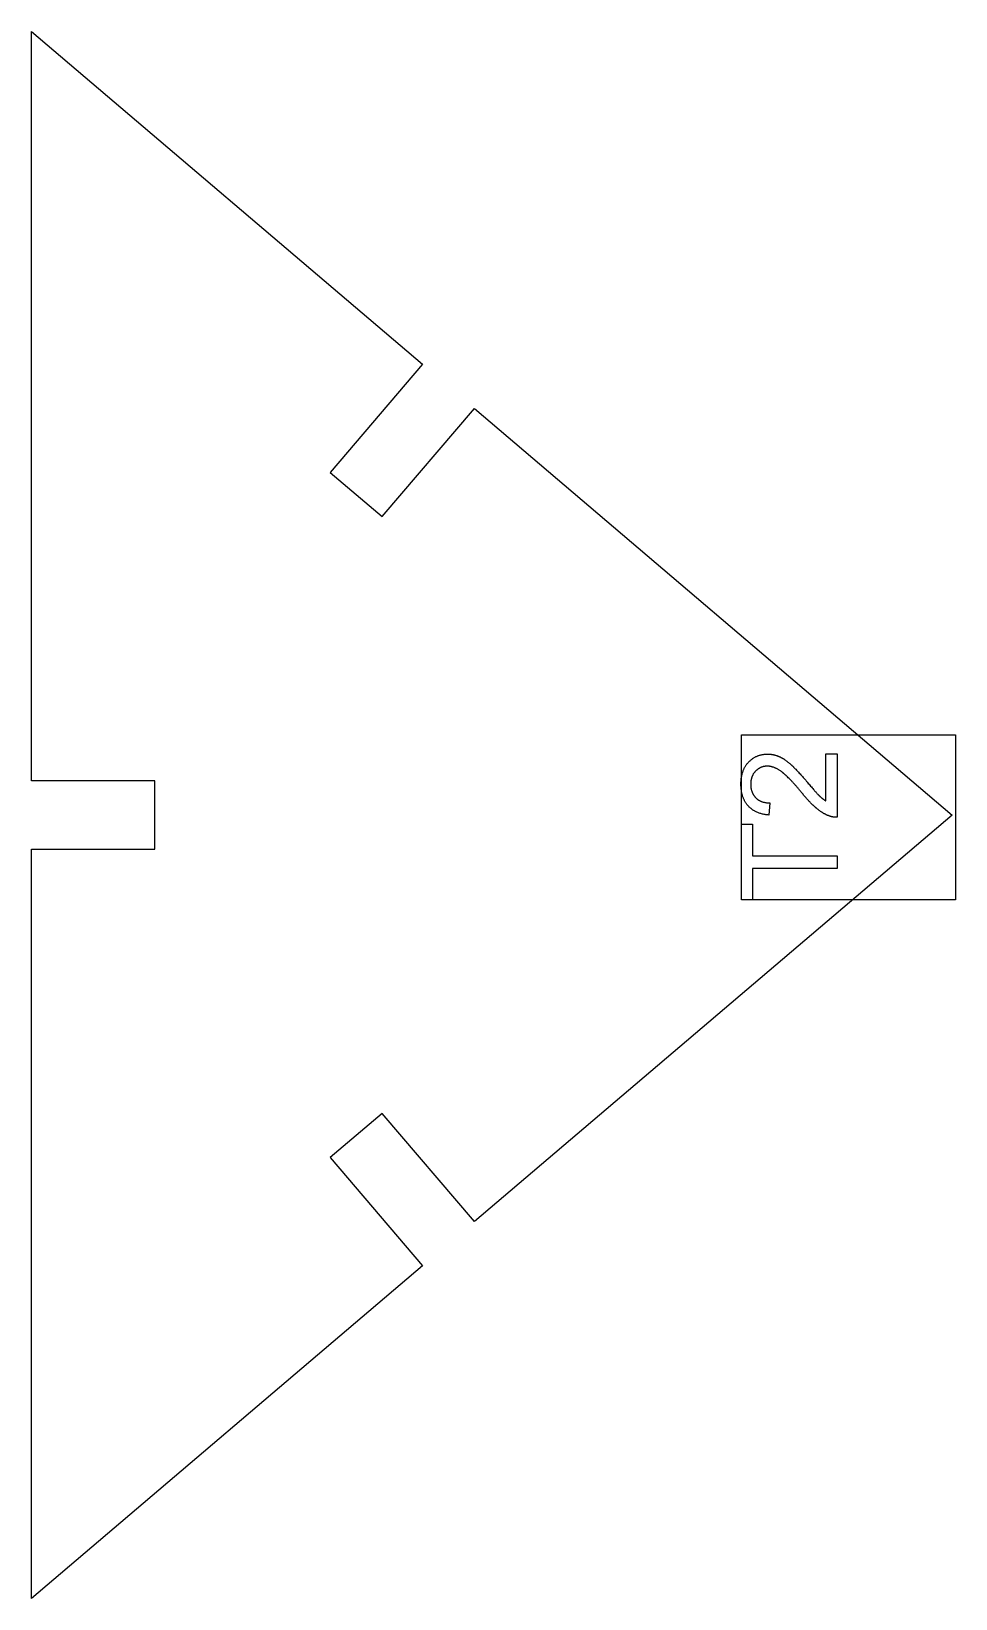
# Model space of a CAD drawing. Header units: millimetres. Extents: x 19.5 to 58, y -32.7 to 32.7.
import ezdxf

# ---------------------------------------------------------------- set-up
doc = ezdxf.new("R2010")
doc.units = ezdxf.units.MM
doc.layers.get('0').update_dxf_attribs({"linetype": 'CONTINUOUS'})

msp = doc.modelspace()

# ---------------------------------------------------------------- linework, layer by layer
for p, q in [((52.594, 2.548), (53.066, 2.548)), ((52.594, 0.586), (52.594, 2.548)), ((53.066, 2.548), (53.066, -0.096)), ((50.258, 0.502), (50.206, -0.003)), ((49.066, -3.547), (49.066, -0.377)), ((49.066, -0.377), (49.538, -0.377)), ((49.538, -0.377), (49.538, -1.7)), ((49.538, -1.7), (53.066, -1.7)), ((53.066, -1.7), (53.066, -2.23)), ((53.066, -2.23), (49.538, -2.23)), ((49.538, -2.23), (49.538, -3.547)), ((49.538, -3.547), (49.066, -3.547))]:
    msp.add_line(p, q)
for points in [[(24.606, 1.425), (19.456, 1.425), (19.456, 32.707), (35.762, 18.819), (31.913, 14.3), (34.083, 12.452), (37.932, 16.972), (57.86, 0), (37.932, -16.972), (34.083, -12.452), (31.913, -14.3), (35.762, -18.819), (19.456, -32.707), (19.456, -1.425), (24.606, -1.425)], [(58.003, 3.347), (58.003, -3.547), (49.066, -3.547), (49.066, 3.347)]]:
    msp.add_lwpolyline(points, close=True)
for points in [[(49.049, 1.296), (49.049, 1.871), (49.369, 2.207)], [(49.369, 2.207), (49.688, 2.543), (50.16, 2.543)], [(50.149, 2.038), (49.857, 2.038), (49.656, 1.829)], [(50.74, 1.809), (50.427, 2.038), (50.149, 2.038)], [(50.16, 2.543), (50.4, 2.543), (50.632, 2.444)], [(50.632, 2.444), (50.864, 2.346), (51.12, 2.118)], [(51.12, 2.118), (51.377, 1.89), (51.824, 1.361)], [(49.656, 1.829), (49.456, 1.62), (49.456, 1.285)], [(51.587, 0.927), (51.052, 1.579), (50.74, 1.809)], [(51.824, 1.361), (52.195, 0.919), (52.328, 0.794)], [(49.345, 0.387), (49.049, 0.725), (49.049, 1.296)], [(49.456, 1.285), (49.456, 0.93), (49.669, 0.717)], [(49.669, 0.717), (49.882, 0.504), (50.258, 0.502)], [(52.193, 0.285), (51.931, 0.507), (51.587, 0.927)], [(52.328, 0.794), (52.46, 0.668), (52.594, 0.586)], [(50.206, -0.003), (49.641, 0.049), (49.345, 0.387)], [(52.725, -0.039), (52.455, 0.062), (52.193, 0.285)], [(53.066, -0.096), (52.888, -0.101), (52.725, -0.039)]]:
    msp.add_open_spline(points, degree=2)

doc.saveas('drawing.dxf')
